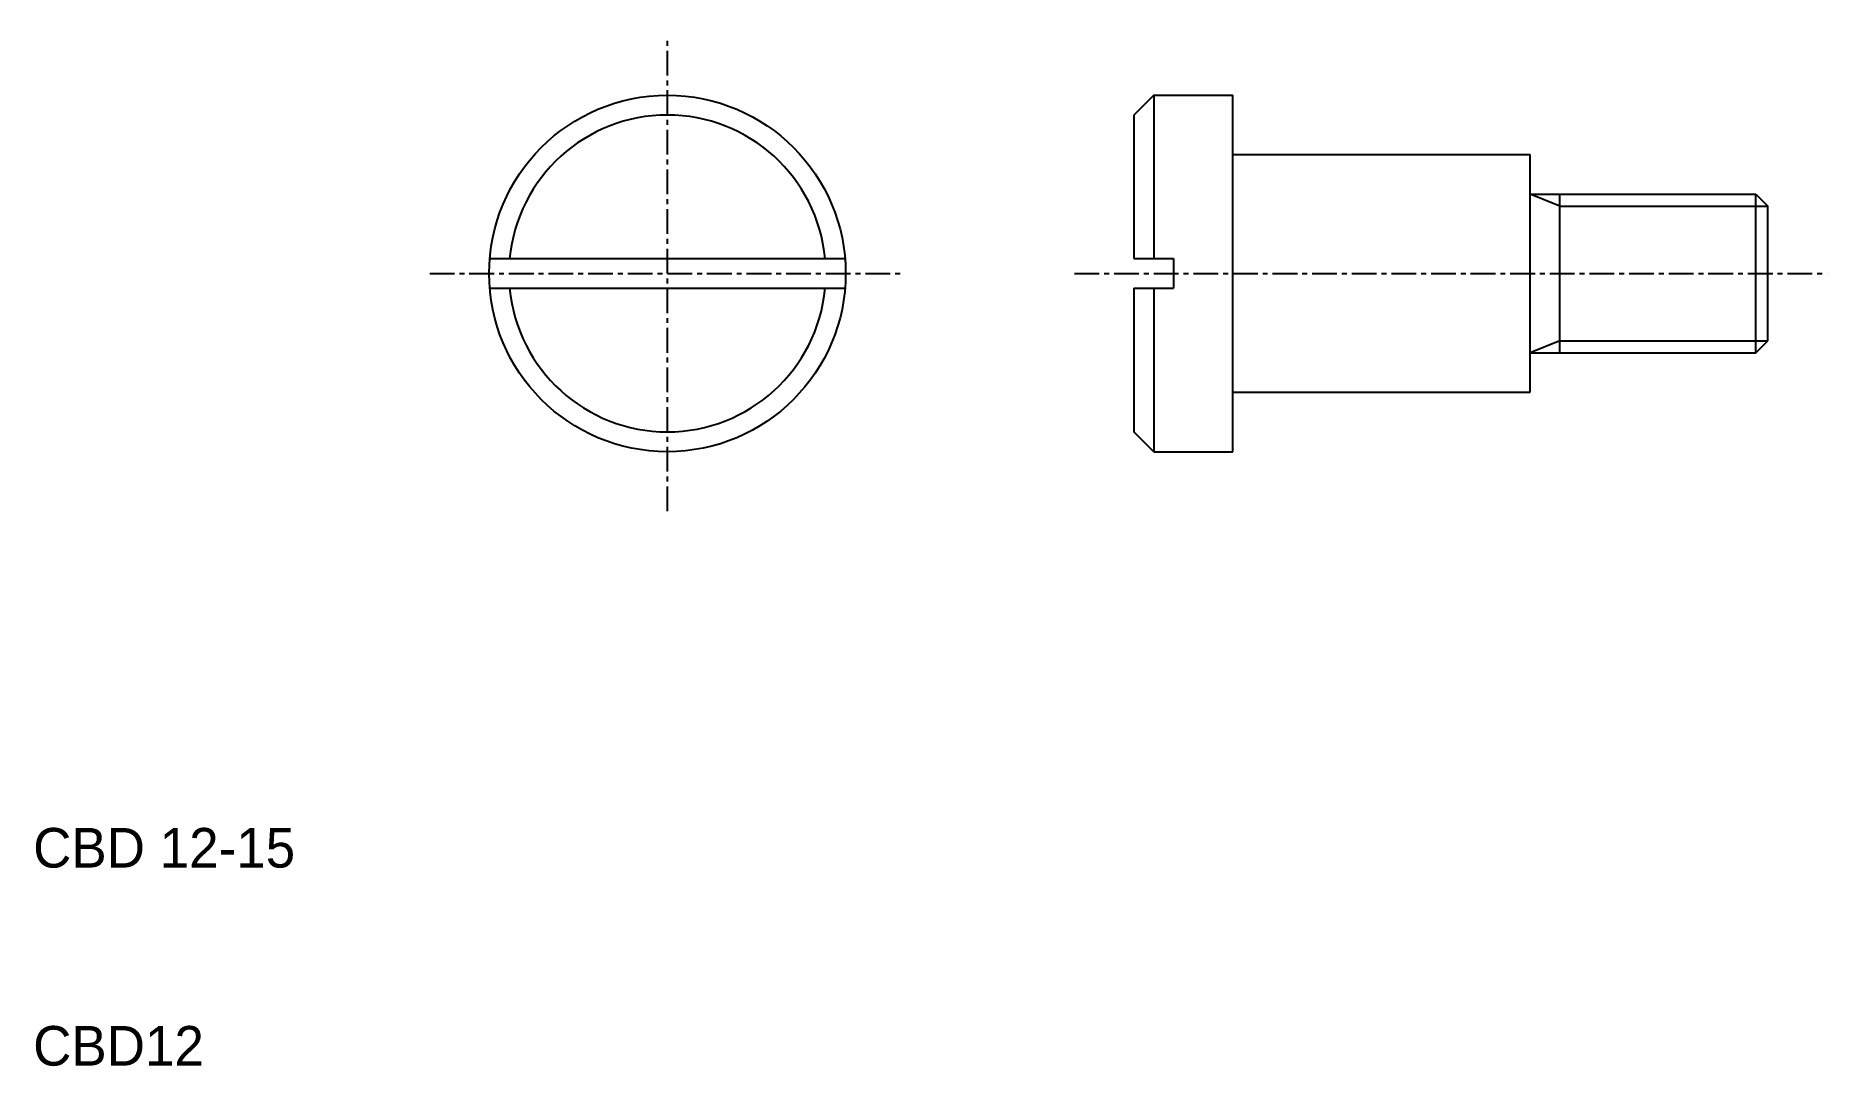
# Model space of a CAD drawing. Extents: x 75.5 to 166, y 67.1 to 119.1.
import ezdxf

# ---------------------------------------------------------------- set-up
doc = ezdxf.new("R2010")
doc.units = 0
doc.linetypes.add('CENTER', pattern=[2, 1.25, -0.25, 0.25, -0.25])
doc.layers.get('0').update_dxf_attribs({"linetype": 'CONTINUOUS'})
doc.layers.add('CENTER', color=1, linetype='CENTER')

msp = doc.modelspace()

# ---------------------------------------------------------------- linework, layer by layer
for p, q in [((131.984, 116.112), (130.984, 115.112)), ((131.984, 116.112), (131.984, 107.862)), ((131.984, 116.112), (135.984, 116.112)), ((135.984, 113.112), (135.984, 116.112)), ((130.984, 115.112), (130.984, 107.862)), ((135.984, 113.112), (150.984, 113.112)), ((135.984, 101.112), (135.984, 113.112)), ((150.984, 111.112), (150.984, 113.112)), ((150.984, 111.112), (162.384, 111.112)), ((150.984, 103.112), (150.984, 111.112)), ((152.484, 103.112), (152.484, 111.112)), ((162.384, 103.112), (162.384, 111.112)), ((162.384, 111.112), (162.984, 110.512)), ((162.984, 103.712), (162.984, 110.512)), ((98.457, 107.862), (116.394, 107.862)), ((130.984, 107.862), (132.984, 107.862)), ((132.984, 107.862), (132.984, 106.362)), ((98.457, 106.362), (116.394, 106.362)), ((130.984, 106.362), (130.984, 99.112)), ((130.984, 106.362), (132.984, 106.362)), ((131.984, 106.362), (131.984, 98.112)), ((150.984, 103.112), (162.384, 103.112)), ((150.984, 101.112), (150.984, 103.112)), ((162.384, 103.112), (162.984, 103.712)), ((135.984, 101.112), (150.984, 101.112)), ((135.984, 98.112), (135.984, 101.112)), ((131.984, 98.112), (130.984, 99.112)), ((131.984, 98.112), (135.984, 98.112))]:
    msp.add_line(p, q)
at = {"color": 3}
for p, q in [((152.484, 110.512), (150.984, 111.112)), ((152.484, 110.512), (162.984, 110.512)), ((152.484, 103.712), (150.984, 103.112)), ((152.484, 103.712), (162.984, 103.712))]:
    msp.add_line(p, q, dxfattribs=at)
msp.add_circle((107.426, 107.112), 9)
for start, end in [(5.37938, 174.62062), (185.37938, 354.62062)]:
    msp.add_arc((107.426, 107.112), 8, start, end)
at = {"layer": 'CENTER'}
for p, q in [((107.426, 95.112), (107.426, 119.112)), ((95.426, 107.112), (119.426, 107.112)), ((127.984, 107.112), (165.984, 107.112))]:
    msp.add_line(p, q, dxfattribs=at)

# ---------------------------------------------------------------- texts
for s, p in [('CBD 12-15', (75.403, 77.112)), ('CBD12', (75.403, 67.112))]:
    msp.add_text(s, height=2).set_placement(p)

doc.saveas('drawing.dxf')
